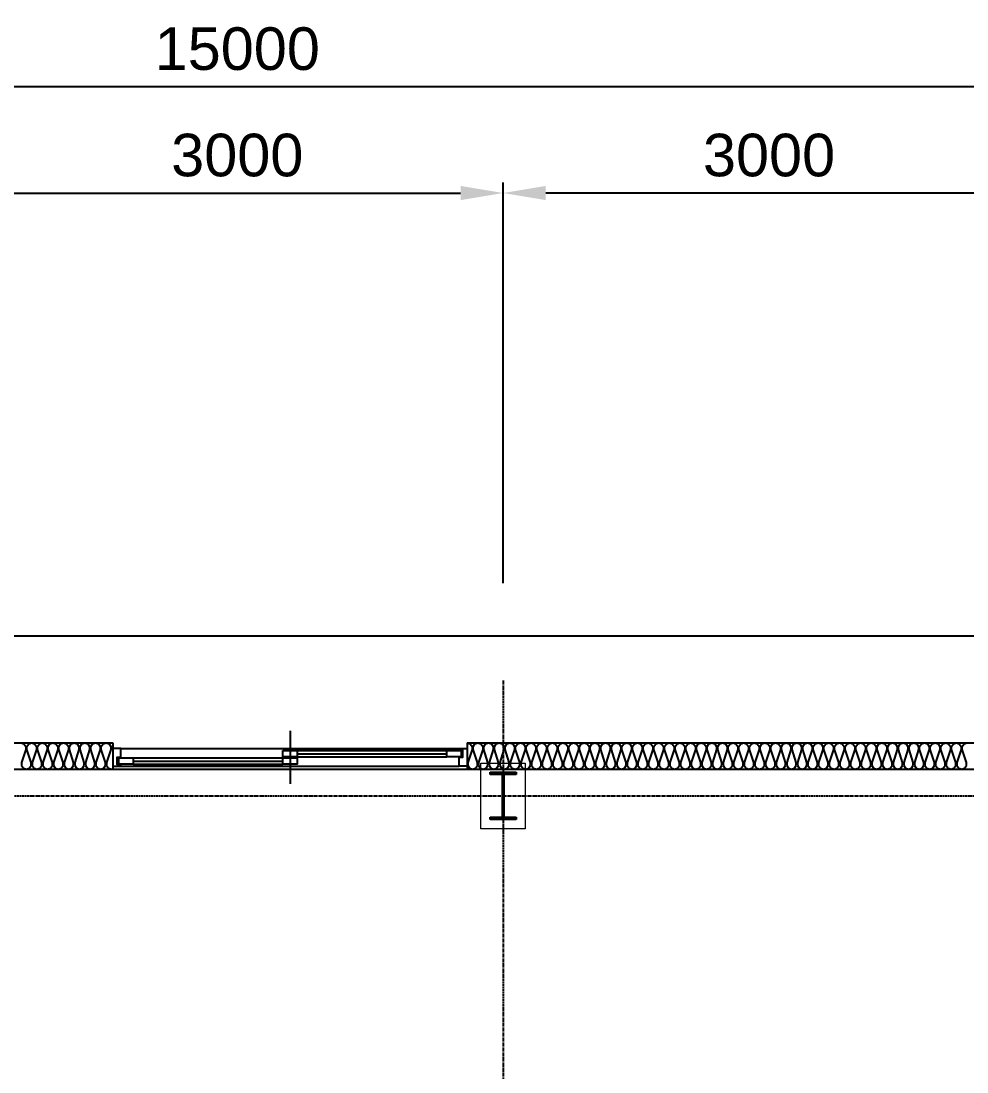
# Model space of a CAD drawing. Header units: millimetres. Extents: x 66027 to 360317, y -114806 to -64032.
# Drawn here: x 80530 to 85867, y -81974 to -76047 of the extents above; entities that cross this region are included whole.
import ezdxf

# ---------------------------------------------------------------- set-up
doc = ezdxf.new("R2010")
doc.units = ezdxf.units.MM
doc.header["$LTSCALE"] = 140
doc.linetypes.add('CENTER', pattern=[2, 1.25, -0.25, 0.25, -0.25])
doc.layers.get('Defpoints').update_dxf_attribs({"color": 175})
for name, color, linetype in [('1CEN', 20, 'CENTER'), ('AA-DWXM-WIND', 4, 'Continuous'), ('AA-WAXM-ASMB', 7, 'Continuous'), ('C_CEN', 1, 'CENTER'), ('C_CONC', 3, 'Continuous'), ('C_STEEL', 2, 'Continuous'), ('DIM-SCALE', 7, 'Continuous'), ('HAT', 8, 'Continuous'), ('Xref_Gypsum_ELEV2$0$AA-ELEV-PCN02', 2, 'Continuous')]:
    doc.layers.add(name, color=color, linetype=linetype)
doc.layers.add('Base Plate', color=2, linetype='Continuous', lineweight=0)
doc.styles.add('Arial', font='arial.ttf')
doc.dimstyles.new('일반도면_0050', dxfattribs={"dimtxt": 200, "dimasz": 200, "dimexe": 50, "dimexo": 250, "dimgap": 75, "dimtad": 1, "dimdec": 0, "dimzin": 0, "dimdsep": 46, "dimtxsty": 'Arial', "dimcen": -250, "dimclrd": 7, "dimclre": 7, "dimclrt": 2, "dimadec": 0, "dimazin": 0, "dimtfac": 1, "dimtdec": 0, "dimtix": 1, "dimtmove": 2, "dimatfit": 3, "dimfxl": 1, "dimtolj": 1, "dimtzin": 0, "dimarcsym": 0})

# ---------------------------------------------------------------- blocks, each defined once
blk = doc.blocks.new('cu')
at = {"layer": 'C_STEEL', "extrusion": (0, 0, -1)}
for p, q in [((8702, 267), (8850, 267)), ((8702, 254), (8702, 267)), ((8850, 254), (8702, 254)), ((8772.19, 254), (8779.81, 254)), ((8772.19, 13), (8772.19, 254)), ((8779.81, 254), (8779.81, 13)), ((8850, 267), (8850, 254)), ((8702, 13), (8850, 13)), ((8702, 0), (8702, 13)), ((8779.81, 13), (8772.19, 13)), ((8850, 13), (8850, 0)), ((8850, 0), (8702, 0))]:
    blk.add_line(p, q, dxfattribs=at)
blk = doc.blocks.new('c1')
at = {"layer": 'C_CEN', "color": 1, "ltscale": 0.1}
blk.add_line((-1249.7, 14700), (19450.3, 14700), dxfattribs=at)
at = {"layer": 'C_STEEL'}
blk.add_blockref('cu', (-1175.7, 14566.5), dxfattribs=at)
blk = doc.blocks.new('*D159')
at = {"layer": 'Defpoints', "color": 0}
for p in [(89250.3, -76417.2), (74250.3, -79517.1), (89250.3, -79517.1)]:
    blk.add_point(p, dxfattribs=at)
at = {"layer": 'DIM-SCALE', "color": 7, "lineweight": -2}
for p, q in [((74250.3, -79217.1), (74250.3, -76357.2)), ((89250.3, -79217.1), (89250.3, -76357.2)), ((74490.3, -76417.2), (89010.3, -76417.2))]:
    blk.add_line(p, q, dxfattribs=at)
at = {"layer": 'DIM-SCALE', "color": 7}
for points in [[(74490.3, -76377.2), (74490.3, -76457.2), (74250.3, -76417.2)], [(89010.3, -76377.2), (89010.3, -76457.2), (89250.3, -76417.2)]]:
    blk.add_solid(points, dxfattribs=at)
at = {"layer": 'DIM-SCALE', "color": 2, "insert": (81750.3, -76204.6), "char_height": 240, "attachment_point": 5, "style": 'Arial'}
blk.add_mtext('\\A1;15000', dxfattribs=at)
blk = doc.blocks.new('*D164')
at = {"layer": 'Defpoints', "color": 0}
for p in [(83250.3, -77017.1), (80250.3, -79517.1), (83250.3, -79517.1)]:
    blk.add_point(p, dxfattribs=at)
at = {"layer": 'DIM-SCALE', "color": 7, "lineweight": -2}
for p, q in [((80250.3, -79217.1), (80250.3, -76957.1)), ((83250.3, -79217.1), (83250.3, -76957.1)), ((80490.3, -77017.1), (83010.3, -77017.1))]:
    blk.add_line(p, q, dxfattribs=at)
at = {"layer": 'DIM-SCALE', "color": 7}
for points in [[(80490.3, -76977.1), (80490.3, -77057.1), (80250.3, -77017.1)], [(83010.3, -76977.1), (83010.3, -77057.1), (83250.3, -77017.1)]]:
    blk.add_solid(points, dxfattribs=at)
at = {"layer": 'DIM-SCALE', "color": 2, "insert": (81750.3, -76804.5), "char_height": 240, "attachment_point": 5, "style": 'Arial'}
blk.add_mtext('\\A1;3000', dxfattribs=at)
blk = doc.blocks.new('*D166')
at = {"layer": 'Defpoints', "color": 0}
for p in [(83250.3, -77017.1), (83250.3, -79517.1), (86250.3, -79517.1)]:
    blk.add_point(p, dxfattribs=at)
at = {"layer": 'DIM-SCALE', "color": 7, "lineweight": -2}
for p, q in [((83250.3, -79217.1), (83250.3, -76957.1)), ((86250.3, -79217.1), (86250.3, -76957.1)), ((86010.3, -77017.1), (83490.3, -77017.1))]:
    blk.add_line(p, q, dxfattribs=at)
at = {"layer": 'DIM-SCALE', "color": 7}
for points in [[(83490.3, -76977.1), (83490.3, -77057.1), (83250.3, -77017.1)], [(86010.3, -76977.1), (86010.3, -77057.1), (86250.3, -77017.1)]]:
    blk.add_solid(points, dxfattribs=at)
at = {"layer": 'DIM-SCALE', "color": 2, "insert": (84750.3, -76804.5), "char_height": 240, "attachment_point": 5, "style": 'Arial'}
blk.add_mtext('\\A1;3000', dxfattribs=at)
blk = doc.blocks.new('*U9')
at = {"layer": 'AA-DWXM-WIND', "color": 8}
for p, q in [((1000, 300), (1000, 0)), ((1955, 200), (45, 200)), ((960, 188), (115, 188)), ((960, 153), (115, 153)), ((1885, 147), (1040, 147)), ((1955, 100), (45, 100)), ((1885, 112), (1040, 112))]:
    blk.add_line(p, q, dxfattribs=at)
at = {"layer": 'AA-DWXM-WIND'}
for p, q in [((960, 170), (115, 170)), ((1885, 129), (1040, 129))]:
    blk.add_line(p, q, dxfattribs=at)
for points in [[(0, 100), (45, 100), (45, 150), (25, 150), (25, 191), (45, 191), (45, 200), (0, 200)], [(115, 188), (35, 188), (35, 153), (115, 153)], [(1040, 188), (960, 188), (960, 153), (1040, 153)], [(2000, 100), (1955, 100), (1955, 109), (1975, 109), (1975, 150), (1955, 150), (1955, 200), (2000, 200)], [(1040, 147), (960, 147), (960, 112), (1040, 112)], [(1965, 147), (1885, 147), (1885, 112), (1965, 112)]]:
    blk.add_lwpolyline(points, close=True, dxfattribs=at)
blk = doc.blocks.new('A$C9d302cdc')
at = {"color": 8}
blk.add_line((-5180.6, -175), (19361.9, -175), dxfattribs=at)
at = {"layer": 'AA-WAXM-ASMB'}
for p, q in [((2500, -25), (3797.5, -25)), ((3797.5, -25), (3797.5, -175)), ((5797.5, -25), (12197.5, -25)), ((5797.5, -25), (5797.5, -175)), ((2500, -175), (4128.8, -175)), ((5797.5, -175), (13797.5, -175))]:
    blk.add_line(p, q, dxfattribs=at)
at = {"layer": 'HAT'}
for p, q in [((3280, -25), (3296.5, -31)), ((3296.5, -31), (3307, -46)), ((3307, -46), (3307, -62.5)), ((3313, -46), (3323.5, -31)), ((3313, -62.5), (3313, -46)), ((3323.5, -31), (3340, -25)), ((3340, -25), (3356.5, -31)), ((3356.5, -31), (3367, -46)), ((3367, -46), (3367, -62.5)), ((3373, -46), (3383.5, -31)), ((3373, -62.5), (3373, -46)), ((3383.5, -31), (3400, -25)), ((3400, -25), (3416.5, -31)), ((3416.5, -31), (3427, -46)), ((3427, -46), (3427, -62.5)), ((3433, -46), (3443.5, -31)), ((3433, -62.5), (3433, -46)), ((3443.5, -31), (3460, -25)), ((3460, -25), (3476.5, -31)), ((3476.5, -31), (3487, -46)), ((3487, -46), (3487, -62.5)), ((3493, -46), (3503.5, -31)), ((3493, -62.5), (3493, -46)), ((3503.5, -31), (3520, -25)), ((3520, -25), (3536.5, -31)), ((3536.5, -31), (3547, -46)), ((3547, -46), (3547, -62.5)), ((3553, -46), (3563.5, -31)), ((3553, -62.5), (3553, -46)), ((3563.5, -31), (3580, -25)), ((3580, -25), (3596.5, -31)), ((3596.5, -31), (3607, -46)), ((3607, -46), (3607, -62.5)), ((3613, -46), (3623.5, -31)), ((3613, -62.5), (3613, -46)), ((3623.5, -31), (3640, -25)), ((3640, -25), (3656.5, -31)), ((3656.5, -31), (3667, -46)), ((3667, -46), (3667, -62.5)), ((3673, -46), (3683.5, -31)), ((3673, -62.5), (3673, -46)), ((3683.5, -31), (3700, -25)), ((3700, -25), (3716.5, -31)), ((3716.5, -31), (3727, -46)), ((3727, -46), (3727, -62.5)), ((3733, -46), (3743.5, -31)), ((3733, -62.5), (3733, -46)), ((3743.5, -31), (3760, -25)), ((3760, -25), (3776.5, -31)), ((3776.5, -31), (3787, -46)), ((3787, -46), (3787, -62.5)), ((5797.5, -25), (5814, -31)), ((5814, -31), (5824.5, -46)), ((5824.5, -46), (5824.5, -62.5)), ((5830.5, -46), (5841, -31)), ((5830.5, -62.5), (5830.5, -46)), ((5841, -31), (5857.5, -25)), ((5857.5, -25), (5874, -31)), ((5874, -31), (5884.5, -46)), ((5884.5, -46), (5884.5, -62.5)), ((5890.5, -46), (5901, -31)), ((5890.5, -62.5), (5890.5, -46)), ((5901, -31), (5917.5, -25)), ((5917.5, -25), (5934, -31)), ((5934, -31), (5944.5, -46)), ((5944.5, -46), (5944.5, -62.5)), ((5950.5, -46), (5961, -31)), ((5950.5, -62.5), (5950.5, -46)), ((5961, -31), (5977.5, -25)), ((5977.5, -25), (5994, -31)), ((5994, -31), (6004.5, -46)), ((6004.5, -46), (6004.5, -62.5)), ((6010.5, -46), (6021, -31)), ((6010.5, -62.5), (6010.5, -46)), ((6021, -31), (6037.5, -25)), ((6037.5, -25), (6054, -31)), ((6054, -31), (6064.5, -46)), ((6064.5, -46), (6064.5, -62.5)), ((6070.5, -46), (6081, -31)), ((6070.5, -62.5), (6070.5, -46)), ((6081, -31), (6097.5, -25)), ((6097.5, -25), (6114, -31)), ((6114, -31), (6124.5, -46)), ((6124.5, -46), (6124.5, -62.5)), ((6130.5, -46), (6141, -31)), ((6130.5, -62.5), (6130.5, -46)), ((6141, -31), (6157.5, -25)), ((6157.5, -25), (6174, -31)), ((6174, -31), (6184.5, -46)), ((6184.5, -46), (6184.5, -62.5)), ((6190.5, -46), (6201, -31)), ((6190.5, -62.5), (6190.5, -46)), ((6201, -31), (6217.5, -25)), ((6217.5, -25), (6234, -31)), ((6234, -31), (6244.5, -46)), ((6244.5, -46), (6244.5, -62.5)), ((6250.5, -46), (6261, -31)), ((6250.5, -62.5), (6250.5, -46)), ((6261, -31), (6277.5, -25)), ((6277.5, -25), (6294, -31)), ((6294, -31), (6304.5, -46)), ((6304.5, -46), (6304.5, -62.5)), ((6310.5, -46), (6321, -31)), ((6310.5, -62.5), (6310.5, -46)), ((6321, -31), (6337.5, -25)), ((6337.5, -25), (6354, -31)), ((6354, -31), (6364.5, -46)), ((6364.5, -46), (6364.5, -62.5)), ((6370.5, -46), (6381, -31)), ((6370.5, -62.5), (6370.5, -46)), ((6381, -31), (6397.5, -25)), ((6397.5, -25), (6414, -31)), ((6414, -31), (6424.5, -46)), ((6424.5, -46), (6424.5, -62.5)), ((6430.5, -46), (6441, -31)), ((6430.5, -62.5), (6430.5, -46)), ((6441, -31), (6457.5, -25)), ((6457.5, -25), (6474, -31)), ((6474, -31), (6484.5, -46)), ((6484.5, -46), (6484.5, -62.5)), ((6490.5, -46), (6501, -31)), ((6490.5, -62.5), (6490.5, -46)), ((6501, -31), (6517.5, -25)), ((6517.5, -25), (6534, -31)), ((6534, -31), (6544.5, -46)), ((6544.5, -46), (6544.5, -62.5)), ((6550.5, -46), (6561, -31)), ((6550.5, -62.5), (6550.5, -46)), ((6561, -31), (6577.5, -25)), ((6577.5, -25), (6594, -31)), ((6594, -31), (6604.5, -46)), ((6604.5, -46), (6604.5, -62.5)), ((6610.5, -46), (6621, -31)), ((6610.5, -62.5), (6610.5, -46)), ((6621, -31), (6637.5, -25)), ((6637.5, -25), (6654, -31)), ((6654, -31), (6664.5, -46)), ((6664.5, -46), (6664.5, -62.5)), ((6670.5, -46), (6681, -31)), ((6670.5, -62.5), (6670.5, -46)), ((6681, -31), (6697.5, -25)), ((6697.5, -25), (6714, -31)), ((6714, -31), (6724.5, -46)), ((6724.5, -46), (6724.5, -62.5)), ((6730.5, -46), (6741, -31)), ((6730.5, -62.5), (6730.5, -46)), ((6741, -31), (6757.5, -25)), ((6757.5, -25), (6774, -31)), ((6774, -31), (6784.5, -46)), ((6784.5, -46), (6784.5, -62.5)), ((6790.5, -46), (6801, -31)), ((6790.5, -62.5), (6790.5, -46)), ((6801, -31), (6817.5, -25)), ((6817.5, -25), (6834, -31)), ((6834, -31), (6844.5, -46)), ((6844.5, -46), (6844.5, -62.5)), ((6850.5, -46), (6861, -31)), ((6850.5, -62.5), (6850.5, -46)), ((6861, -31), (6877.5, -25)), ((6877.5, -25), (6894, -31)), ((6894, -31), (6904.5, -46)), ((6904.5, -46), (6904.5, -62.5)), ((6910.5, -46), (6921, -31)), ((6910.5, -62.5), (6910.5, -46)), ((6921, -31), (6937.5, -25)), ((6937.5, -25), (6954, -31)), ((6954, -31), (6964.5, -46)), ((6964.5, -46), (6964.5, -62.5)), ((6970.5, -46), (6981, -31)), ((6970.5, -62.5), (6970.5, -46)), ((6981, -31), (6997.5, -25)), ((6997.5, -25), (7014, -31)), ((7014, -31), (7024.5, -46)), ((7024.5, -46), (7024.5, -62.5)), ((7030.5, -46), (7041, -31)), ((7030.5, -62.5), (7030.5, -46)), ((7041, -31), (7057.5, -25)), ((7057.5, -25), (7074, -31)), ((7074, -31), (7084.5, -46)), ((7084.5, -46), (7084.5, -62.5)), ((7090.5, -46), (7101, -31)), ((7090.5, -62.5), (7090.5, -46)), ((7101, -31), (7117.5, -25)), ((7117.5, -25), (7134, -31)), ((7134, -31), (7144.5, -46)), ((7144.5, -46), (7144.5, -62.5)), ((7150.5, -46), (7161, -31)), ((7150.5, -62.5), (7150.5, -46)), ((7161, -31), (7177.5, -25)), ((7177.5, -25), (7194, -31)), ((7194, -31), (7204.5, -46)), ((7204.5, -46), (7204.5, -62.5)), ((7210.5, -46), (7221, -31)), ((7210.5, -62.5), (7210.5, -46)), ((7221, -31), (7237.5, -25)), ((7237.5, -25), (7254, -31)), ((7254, -31), (7264.5, -46)), ((7264.5, -46), (7264.5, -62.5)), ((7269.8, -46), (7280.3, -31)), ((7269.8, -62.5), (7269.8, -46)), ((7280.3, -31), (7296.8, -25)), ((7296.8, -25), (7313.3, -31)), ((7313.3, -31), (7323.8, -46)), ((7323.8, -46), (7323.8, -62.5)), ((7329.8, -46), (7340.3, -31)), ((7329.8, -62.5), (7329.8, -46)), ((7340.3, -31), (7356.8, -25)), ((7356.8, -25), (7373.3, -31)), ((7373.3, -31), (7383.8, -46)), ((7383.8, -46), (7383.8, -62.5)), ((7389.8, -46), (7400.3, -31)), ((7389.8, -62.5), (7389.8, -46)), ((7400.3, -31), (7416.8, -25)), ((7416.8, -25), (7433.3, -31)), ((7433.3, -31), (7443.8, -46)), ((7443.8, -46), (7443.8, -62.5)), ((7449.8, -46), (7460.3, -31)), ((7449.8, -62.5), (7449.8, -46)), ((7460.3, -31), (7476.8, -25)), ((7476.8, -25), (7493.3, -31)), ((7493.3, -31), (7503.8, -46)), ((7503.8, -46), (7503.8, -62.5)), ((7509.8, -46), (7520.3, -31)), ((7509.8, -62.5), (7509.8, -46)), ((7520.3, -31), (7536.8, -25)), ((7536.8, -25), (7553.3, -31)), ((7553.3, -31), (7563.8, -46)), ((7563.8, -46), (7563.8, -62.5)), ((7569.8, -46), (7580.3, -31)), ((7569.8, -62.5), (7569.8, -46)), ((7580.3, -31), (7596.8, -25)), ((7596.8, -25), (7613.3, -31)), ((7613.3, -31), (7623.8, -46)), ((7623.8, -46), (7623.8, -62.5)), ((7629.8, -46), (7640.3, -31)), ((7629.8, -62.5), (7629.8, -46)), ((7640.3, -31), (7656.8, -25)), ((7656.8, -25), (7673.3, -31)), ((7673.3, -31), (7683.8, -46)), ((7683.8, -46), (7683.8, -62.5)), ((7689.8, -46), (7700.3, -31)), ((7689.8, -62.5), (7689.8, -46)), ((7700.3, -31), (7716.8, -25)), ((7716.8, -25), (7733.3, -31)), ((7733.3, -31), (7743.8, -46)), ((7743.8, -46), (7743.8, -62.5)), ((7749.8, -46), (7760.3, -31)), ((7749.8, -62.5), (7749.8, -46)), ((7760.3, -31), (7776.8, -25)), ((7776.8, -25), (7793.3, -31)), ((7793.3, -31), (7803.8, -46)), ((7803.8, -46), (7803.8, -62.5)), ((7809.8, -46), (7820.3, -31)), ((7809.8, -62.5), (7809.8, -46)), ((7820.3, -31), (7836.8, -25)), ((7836.8, -25), (7853.3, -31)), ((7853.3, -31), (7863.8, -46)), ((7863.8, -46), (7863.8, -62.5)), ((7869.8, -46), (7880.3, -31)), ((7869.8, -62.5), (7869.8, -46)), ((7880.3, -31), (7896.8, -25)), ((7896.8, -25), (7913.3, -31)), ((7913.3, -31), (7923.8, -46)), ((7923.8, -46), (7923.8, -62.5)), ((7929.8, -46), (7940.3, -31)), ((7929.8, -62.5), (7929.8, -46)), ((7940.3, -31), (7956.8, -25)), ((7956.8, -25), (7973.3, -31)), ((7973.3, -31), (7983.8, -46)), ((7983.8, -46), (7983.8, -62.5)), ((7989.8, -46), (8000.3, -31)), ((7989.8, -62.5), (7989.8, -46)), ((8000.3, -31), (8016.8, -25)), ((8016.8, -25), (8033.3, -31)), ((8033.3, -31), (8043.8, -46)), ((8043.8, -46), (8043.8, -62.5)), ((8049.8, -46), (8060.3, -31)), ((8049.8, -62.5), (8049.8, -46)), ((8060.3, -31), (8076.8, -25)), ((8076.8, -25), (8093.3, -31)), ((8093.3, -31), (8103.8, -46)), ((8103.8, -46), (8103.8, -62.5)), ((8109.8, -46), (8120.3, -31)), ((8109.8, -62.5), (8109.8, -46)), ((8120.3, -31), (8136.8, -25)), ((8136.8, -25), (8153.3, -31)), ((8153.3, -31), (8163.8, -46)), ((8163.8, -46), (8163.8, -62.5)), ((8169.8, -46), (8180.3, -31)), ((8169.8, -62.5), (8169.8, -46)), ((8180.3, -31), (8196.8, -25)), ((8196.8, -25), (8213.3, -31)), ((8213.3, -31), (8223.8, -46)), ((8223.8, -46), (8223.8, -62.5)), ((8229.8, -46), (8240.3, -31)), ((8229.8, -62.5), (8229.8, -46)), ((8240.3, -31), (8256.8, -25)), ((8256.8, -25), (8273.3, -31)), ((8273.3, -31), (8283.8, -46)), ((8283.8, -46), (8283.8, -62.5)), ((8289.8, -46), (8300.3, -31)), ((8289.8, -62.5), (8289.8, -46)), ((8300.3, -31), (8316.8, -25)), ((8316.8, -25), (8333.3, -31)), ((8333.3, -31), (8343.8, -46)), ((8343.8, -46), (8343.8, -62.5)), ((8349.8, -46), (8360.3, -31)), ((8349.8, -62.5), (8349.8, -46)), ((8360.3, -31), (8376.8, -25)), ((8376.8, -25), (8393.3, -31)), ((8393.3, -31), (8403.8, -46)), ((8403.8, -46), (8403.8, -62.5)), ((8409.8, -46), (8420.3, -31)), ((8409.8, -62.5), (8409.8, -46)), ((8420.3, -31), (8436.8, -25)), ((8436.8, -25), (8453.3, -31)), ((8453.3, -31), (8463.8, -46)), ((8463.8, -46), (8463.8, -62.5)), ((8469.8, -46), (8480.3, -31)), ((8469.8, -62.5), (8469.8, -46)), ((8480.3, -31), (8496.8, -25)), ((8496.8, -25), (8513.3, -31)), ((8513.3, -31), (8523.8, -46)), ((8523.8, -46), (8523.8, -62.5)), ((8529.8, -46), (8540.3, -31)), ((8529.8, -62.5), (8529.8, -46)), ((8540.3, -31), (8556.8, -25)), ((8556.8, -25), (8573.3, -31)), ((8573.3, -31), (8583.8, -46)), ((8583.8, -46), (8583.8, -62.5)), ((8589.8, -46), (8600.3, -31)), ((8589.8, -62.5), (8589.8, -46)), ((8600.3, -31), (8616.8, -25)), ((3307, -62.5), (3283, -137.5)), ((3337, -137.5), (3313, -62.5)), ((3367, -62.5), (3343, -137.5)), ((3397, -137.5), (3373, -62.5)), ((3427, -62.5), (3403, -137.5)), ((3457, -137.5), (3433, -62.5)), ((3487, -62.5), (3463, -137.5)), ((3517, -137.5), (3493, -62.5)), ((3547, -62.5), (3523, -137.5)), ((3577, -137.5), (3553, -62.5)), ((3607, -62.5), (3583, -137.5)), ((3637, -137.5), (3613, -62.5)), ((3667, -62.5), (3643, -137.5)), ((3697, -137.5), (3673, -62.5)), ((3727, -62.5), (3703, -137.5)), ((3757, -137.5), (3733, -62.5)), ((3787, -62.5), (3763, -137.5)), ((5824.5, -62.5), (5800.5, -137.5)), ((5854.5, -137.5), (5830.5, -62.5)), ((5884.5, -62.5), (5860.5, -137.5)), ((5914.5, -137.5), (5890.5, -62.5)), ((5944.5, -62.5), (5920.5, -137.5)), ((5974.5, -137.5), (5950.5, -62.5)), ((6004.5, -62.5), (5980.5, -137.5)), ((6034.5, -137.5), (6010.5, -62.5)), ((6064.5, -62.5), (6040.5, -137.5)), ((6094.5, -137.5), (6070.5, -62.5)), ((6124.5, -62.5), (6100.5, -137.5)), ((6154.5, -137.5), (6130.5, -62.5)), ((6184.5, -62.5), (6160.5, -137.5)), ((6214.5, -137.5), (6190.5, -62.5)), ((6244.5, -62.5), (6220.5, -137.5)), ((6274.5, -137.5), (6250.5, -62.5)), ((6304.5, -62.5), (6280.5, -137.5)), ((6334.5, -137.5), (6310.5, -62.5)), ((6364.5, -62.5), (6340.5, -137.5)), ((6394.5, -137.5), (6370.5, -62.5)), ((6424.5, -62.5), (6400.5, -137.5)), ((6454.5, -137.5), (6430.5, -62.5)), ((6484.5, -62.5), (6460.5, -137.5)), ((6514.5, -137.5), (6490.5, -62.5)), ((6544.5, -62.5), (6520.5, -137.5)), ((6574.5, -137.5), (6550.5, -62.5)), ((6604.5, -62.5), (6580.5, -137.5)), ((6634.5, -137.5), (6610.5, -62.5)), ((6664.5, -62.5), (6640.5, -137.5)), ((6694.5, -137.5), (6670.5, -62.5)), ((6724.5, -62.5), (6700.5, -137.5)), ((6754.5, -137.5), (6730.5, -62.5)), ((6784.5, -62.5), (6760.5, -137.5)), ((6814.5, -137.5), (6790.5, -62.5)), ((6844.5, -62.5), (6820.5, -137.5)), ((6874.5, -137.5), (6850.5, -62.5)), ((6904.5, -62.5), (6880.5, -137.5)), ((6934.5, -137.5), (6910.5, -62.5)), ((6964.5, -62.5), (6940.5, -137.5)), ((6994.5, -137.5), (6970.5, -62.5)), ((7024.5, -62.5), (7000.5, -137.5)), ((7054.5, -137.5), (7030.5, -62.5)), ((7084.5, -62.5), (7060.5, -137.5)), ((7114.5, -137.5), (7090.5, -62.5)), ((7144.5, -62.5), (7120.5, -137.5)), ((7174.5, -137.5), (7150.5, -62.5)), ((7204.5, -62.5), (7180.5, -137.5)), ((7234.5, -137.5), (7210.5, -62.5)), ((7264.5, -62.5), (7240.5, -137.5)), ((7293.8, -137.5), (7269.8, -62.5)), ((7323.8, -62.5), (7299.8, -137.5)), ((7353.8, -137.5), (7329.8, -62.5)), ((7383.8, -62.5), (7359.8, -137.5)), ((7413.8, -137.5), (7389.8, -62.5)), ((7443.8, -62.5), (7419.8, -137.5)), ((7473.8, -137.5), (7449.8, -62.5)), ((7503.8, -62.5), (7479.8, -137.5)), ((7533.8, -137.5), (7509.8, -62.5)), ((7563.8, -62.5), (7539.8, -137.5)), ((7593.8, -137.5), (7569.8, -62.5)), ((7623.8, -62.5), (7599.8, -137.5)), ((7653.8, -137.5), (7629.8, -62.5)), ((7683.8, -62.5), (7659.8, -137.5)), ((7713.8, -137.5), (7689.8, -62.5)), ((7743.8, -62.5), (7719.8, -137.5)), ((7773.8, -137.5), (7749.8, -62.5)), ((7803.8, -62.5), (7779.8, -137.5)), ((7833.8, -137.5), (7809.8, -62.5)), ((7863.8, -62.5), (7839.8, -137.5)), ((7893.8, -137.5), (7869.8, -62.5)), ((7923.8, -62.5), (7899.8, -137.5)), ((7953.8, -137.5), (7929.8, -62.5)), ((7983.8, -62.5), (7959.8, -137.5)), ((8013.8, -137.5), (7989.8, -62.5)), ((8043.8, -62.5), (8019.8, -137.5)), ((8073.8, -137.5), (8049.8, -62.5)), ((8103.8, -62.5), (8079.8, -137.5)), ((8133.8, -137.5), (8109.8, -62.5)), ((8163.8, -62.5), (8139.8, -137.5)), ((8193.8, -137.5), (8169.8, -62.5)), ((8223.8, -62.5), (8199.8, -137.5)), ((8253.8, -137.5), (8229.8, -62.5)), ((8283.8, -62.5), (8259.8, -137.5)), ((8313.8, -137.5), (8289.8, -62.5)), ((8343.8, -62.5), (8319.8, -137.5)), ((8373.8, -137.5), (8349.8, -62.5)), ((8403.8, -62.5), (8379.8, -137.5)), ((8433.8, -137.5), (8409.8, -62.5)), ((8463.8, -62.5), (8439.8, -137.5)), ((8493.8, -137.5), (8469.8, -62.5)), ((8523.8, -62.5), (8499.8, -137.5)), ((8553.8, -137.5), (8529.8, -62.5)), ((8583.8, -62.5), (8559.8, -137.5)), ((8613.8, -137.5), (8589.8, -62.5)), ((3283, -137.5), (3283, -154)), ((3283, -154), (3293.5, -169)), ((3293.5, -169), (3310, -175)), ((3310, -175), (3326.5, -169)), ((3326.5, -169), (3337, -154)), ((3337, -154), (3337, -137.5)), ((3343, -137.5), (3343, -154)), ((3343, -154), (3353.5, -169)), ((3353.5, -169), (3370, -175)), ((3370, -175), (3386.5, -169)), ((3386.5, -169), (3397, -154)), ((3397, -154), (3397, -137.5)), ((3403, -137.5), (3403, -154)), ((3403, -154), (3413.5, -169)), ((3413.5, -169), (3430, -175)), ((3430, -175), (3446.5, -169)), ((3446.5, -169), (3457, -154)), ((3457, -154), (3457, -137.5)), ((3463, -137.5), (3463, -154)), ((3463, -154), (3473.5, -169)), ((3473.5, -169), (3490, -175)), ((3490, -175), (3506.5, -169)), ((3506.5, -169), (3517, -154)), ((3517, -154), (3517, -137.5)), ((3523, -137.5), (3523, -154)), ((3523, -154), (3533.5, -169)), ((3533.5, -169), (3550, -175)), ((3550, -175), (3566.5, -169)), ((3566.5, -169), (3577, -154)), ((3577, -154), (3577, -137.5)), ((3583, -137.5), (3583, -154)), ((3583, -154), (3593.5, -169)), ((3593.5, -169), (3610, -175)), ((3610, -175), (3626.5, -169)), ((3626.5, -169), (3637, -154)), ((3637, -154), (3637, -137.5)), ((3643, -137.5), (3643, -154)), ((3643, -154), (3653.5, -169)), ((3653.5, -169), (3670, -175)), ((3670, -175), (3686.5, -169)), ((3686.5, -169), (3697, -154)), ((3697, -154), (3697, -137.5)), ((3703, -137.5), (3703, -154)), ((3703, -154), (3713.5, -169)), ((3713.5, -169), (3730, -175)), ((3730, -175), (3746.5, -169)), ((3746.5, -169), (3757, -154)), ((3757, -154), (3757, -137.5)), ((3763, -137.5), (3763, -154)), ((3763, -154), (3773.5, -169)), ((3773.5, -169), (3790, -175)), ((5800.5, -137.5), (5800.5, -154)), ((5800.5, -154), (5811, -169)), ((5811, -169), (5827.5, -175)), ((5827.5, -175), (5844, -169)), ((5844, -169), (5854.5, -154)), ((5854.5, -154), (5854.5, -137.5)), ((5860.5, -137.5), (5860.5, -154)), ((5860.5, -154), (5871, -169)), ((5871, -169), (5887.5, -175)), ((5887.5, -175), (5904, -169)), ((5904, -169), (5914.5, -154)), ((5914.5, -154), (5914.5, -137.5)), ((5920.5, -137.5), (5920.5, -154)), ((5920.5, -154), (5931, -169)), ((5931, -169), (5947.5, -175)), ((5947.5, -175), (5964, -169)), ((5964, -169), (5974.5, -154)), ((5974.5, -154), (5974.5, -137.5)), ((5980.5, -137.5), (5980.5, -154)), ((5980.5, -154), (5991, -169)), ((5991, -169), (6007.5, -175)), ((6007.5, -175), (6024, -169)), ((6024, -169), (6034.5, -154)), ((6034.5, -154), (6034.5, -137.5)), ((6040.5, -137.5), (6040.5, -154)), ((6040.5, -154), (6051, -169)), ((6051, -169), (6067.5, -175)), ((6067.5, -175), (6084, -169)), ((6084, -169), (6094.5, -154)), ((6094.5, -154), (6094.5, -137.5)), ((6100.5, -137.5), (6100.5, -154)), ((6100.5, -154), (6111, -169)), ((6111, -169), (6127.5, -175)), ((6127.5, -175), (6144, -169)), ((6144, -169), (6154.5, -154)), ((6154.5, -154), (6154.5, -137.5)), ((6160.5, -137.5), (6160.5, -154)), ((6160.5, -154), (6171, -169)), ((6171, -169), (6187.5, -175)), ((6187.5, -175), (6204, -169)), ((6204, -169), (6214.5, -154)), ((6214.5, -154), (6214.5, -137.5)), ((6220.5, -137.5), (6220.5, -154)), ((6220.5, -154), (6231, -169)), ((6231, -169), (6247.5, -175)), ((6247.5, -175), (6264, -169)), ((6264, -169), (6274.5, -154)), ((6274.5, -154), (6274.5, -137.5)), ((6280.5, -137.5), (6280.5, -154)), ((6280.5, -154), (6291, -169)), ((6291, -169), (6307.5, -175)), ((6307.5, -175), (6324, -169)), ((6324, -169), (6334.5, -154)), ((6334.5, -154), (6334.5, -137.5)), ((6340.5, -137.5), (6340.5, -154)), ((6340.5, -154), (6351, -169)), ((6351, -169), (6367.5, -175)), ((6367.5, -175), (6384, -169)), ((6384, -169), (6394.5, -154)), ((6394.5, -154), (6394.5, -137.5)), ((6400.5, -137.5), (6400.5, -154)), ((6400.5, -154), (6411, -169)), ((6411, -169), (6427.5, -175)), ((6427.5, -175), (6444, -169)), ((6444, -169), (6454.5, -154)), ((6454.5, -154), (6454.5, -137.5)), ((6460.5, -137.5), (6460.5, -154)), ((6460.5, -154), (6471, -169)), ((6471, -169), (6487.5, -175)), ((6487.5, -175), (6504, -169)), ((6504, -169), (6514.5, -154)), ((6514.5, -154), (6514.5, -137.5)), ((6520.5, -137.5), (6520.5, -154)), ((6520.5, -154), (6531, -169)), ((6531, -169), (6547.5, -175)), ((6547.5, -175), (6564, -169)), ((6564, -169), (6574.5, -154)), ((6574.5, -154), (6574.5, -137.5)), ((6580.5, -137.5), (6580.5, -154)), ((6580.5, -154), (6591, -169)), ((6591, -169), (6607.5, -175)), ((6607.5, -175), (6624, -169)), ((6624, -169), (6634.5, -154)), ((6634.5, -154), (6634.5, -137.5)), ((6640.5, -137.5), (6640.5, -154)), ((6640.5, -154), (6651, -169)), ((6651, -169), (6667.5, -175)), ((6667.5, -175), (6684, -169)), ((6684, -169), (6694.5, -154)), ((6694.5, -154), (6694.5, -137.5)), ((6700.5, -137.5), (6700.5, -154)), ((6700.5, -154), (6711, -169)), ((6711, -169), (6727.5, -175)), ((6727.5, -175), (6744, -169)), ((6744, -169), (6754.5, -154)), ((6754.5, -154), (6754.5, -137.5)), ((6760.5, -137.5), (6760.5, -154)), ((6760.5, -154), (6771, -169)), ((6771, -169), (6787.5, -175)), ((6787.5, -175), (6804, -169)), ((6804, -169), (6814.5, -154)), ((6814.5, -154), (6814.5, -137.5)), ((6820.5, -137.5), (6820.5, -154)), ((6820.5, -154), (6831, -169)), ((6831, -169), (6847.5, -175)), ((6847.5, -175), (6864, -169)), ((6864, -169), (6874.5, -154)), ((6874.5, -154), (6874.5, -137.5)), ((6880.5, -137.5), (6880.5, -154)), ((6880.5, -154), (6891, -169)), ((6891, -169), (6907.5, -175)), ((6907.5, -175), (6924, -169)), ((6924, -169), (6934.5, -154)), ((6934.5, -154), (6934.5, -137.5)), ((6940.5, -137.5), (6940.5, -154)), ((6940.5, -154), (6951, -169)), ((6951, -169), (6967.5, -175)), ((6967.5, -175), (6984, -169)), ((6984, -169), (6994.5, -154)), ((6994.5, -154), (6994.5, -137.5)), ((7000.5, -137.5), (7000.5, -154)), ((7000.5, -154), (7011, -169)), ((7011, -169), (7027.5, -175)), ((7027.5, -175), (7044, -169)), ((7044, -169), (7054.5, -154)), ((7054.5, -154), (7054.5, -137.5)), ((7060.5, -137.5), (7060.5, -154)), ((7060.5, -154), (7071, -169)), ((7071, -169), (7087.5, -175)), ((7087.5, -175), (7104, -169)), ((7104, -169), (7114.5, -154)), ((7114.5, -154), (7114.5, -137.5)), ((7120.5, -137.5), (7120.5, -154)), ((7120.5, -154), (7131, -169)), ((7131, -169), (7147.5, -175)), ((7147.5, -175), (7164, -169)), ((7164, -169), (7174.5, -154)), ((7174.5, -154), (7174.5, -137.5)), ((7180.5, -137.5), (7180.5, -154)), ((7180.5, -154), (7191, -169)), ((7191, -169), (7207.5, -175)), ((7207.5, -175), (7224, -169)), ((7224, -169), (7234.5, -154)), ((7234.5, -154), (7234.5, -137.5)), ((7240.5, -137.5), (7240.5, -154)), ((7240.5, -154), (7251, -169)), ((7251, -169), (7267.5, -175)), ((7266.8, -175), (7283.3, -169)), ((7283.3, -169), (7293.8, -154)), ((7293.8, -154), (7293.8, -137.5)), ((7299.8, -137.5), (7299.8, -154)), ((7299.8, -154), (7310.3, -169)), ((7310.3, -169), (7326.8, -175)), ((7326.8, -175), (7343.3, -169)), ((7343.3, -169), (7353.8, -154)), ((7353.8, -154), (7353.8, -137.5)), ((7359.8, -137.5), (7359.8, -154)), ((7359.8, -154), (7370.3, -169)), ((7370.3, -169), (7386.8, -175)), ((7386.8, -175), (7403.3, -169)), ((7403.3, -169), (7413.8, -154)), ((7413.8, -154), (7413.8, -137.5)), ((7419.8, -137.5), (7419.8, -154)), ((7419.8, -154), (7430.3, -169)), ((7430.3, -169), (7446.8, -175)), ((7446.8, -175), (7463.3, -169)), ((7463.3, -169), (7473.8, -154)), ((7473.8, -154), (7473.8, -137.5)), ((7479.8, -137.5), (7479.8, -154)), ((7479.8, -154), (7490.3, -169)), ((7490.3, -169), (7506.8, -175)), ((7506.8, -175), (7523.3, -169)), ((7523.3, -169), (7533.8, -154)), ((7533.8, -154), (7533.8, -137.5)), ((7539.8, -137.5), (7539.8, -154)), ((7539.8, -154), (7550.3, -169)), ((7550.3, -169), (7566.8, -175)), ((7566.8, -175), (7583.3, -169)), ((7583.3, -169), (7593.8, -154)), ((7593.8, -154), (7593.8, -137.5)), ((7599.8, -137.5), (7599.8, -154)), ((7599.8, -154), (7610.3, -169)), ((7610.3, -169), (7626.8, -175)), ((7626.8, -175), (7643.3, -169)), ((7643.3, -169), (7653.8, -154)), ((7653.8, -154), (7653.8, -137.5)), ((7659.8, -137.5), (7659.8, -154)), ((7659.8, -154), (7670.3, -169)), ((7670.3, -169), (7686.8, -175)), ((7686.8, -175), (7703.3, -169)), ((7703.3, -169), (7713.8, -154)), ((7713.8, -154), (7713.8, -137.5)), ((7719.8, -137.5), (7719.8, -154)), ((7719.8, -154), (7730.3, -169)), ((7730.3, -169), (7746.8, -175)), ((7746.8, -175), (7763.3, -169)), ((7763.3, -169), (7773.8, -154)), ((7773.8, -154), (7773.8, -137.5)), ((7779.8, -137.5), (7779.8, -154)), ((7779.8, -154), (7790.3, -169)), ((7790.3, -169), (7806.8, -175)), ((7806.8, -175), (7823.3, -169)), ((7823.3, -169), (7833.8, -154)), ((7833.8, -154), (7833.8, -137.5)), ((7839.8, -137.5), (7839.8, -154)), ((7839.8, -154), (7850.3, -169)), ((7850.3, -169), (7866.8, -175)), ((7866.8, -175), (7883.3, -169)), ((7883.3, -169), (7893.8, -154)), ((7893.8, -154), (7893.8, -137.5)), ((7899.8, -137.5), (7899.8, -154)), ((7899.8, -154), (7910.3, -169)), ((7910.3, -169), (7926.8, -175)), ((7926.8, -175), (7943.3, -169)), ((7943.3, -169), (7953.8, -154)), ((7953.8, -154), (7953.8, -137.5)), ((7959.8, -137.5), (7959.8, -154)), ((7959.8, -154), (7970.3, -169)), ((7970.3, -169), (7986.8, -175)), ((7986.8, -175), (8003.3, -169)), ((8003.3, -169), (8013.8, -154)), ((8013.8, -154), (8013.8, -137.5)), ((8019.8, -137.5), (8019.8, -154)), ((8019.8, -154), (8030.3, -169)), ((8030.3, -169), (8046.8, -175)), ((8046.8, -175), (8063.3, -169)), ((8063.3, -169), (8073.8, -154)), ((8073.8, -154), (8073.8, -137.5)), ((8079.8, -137.5), (8079.8, -154)), ((8079.8, -154), (8090.3, -169)), ((8090.3, -169), (8106.8, -175)), ((8106.8, -175), (8123.3, -169)), ((8123.3, -169), (8133.8, -154)), ((8133.8, -154), (8133.8, -137.5)), ((8139.8, -137.5), (8139.8, -154)), ((8139.8, -154), (8150.3, -169)), ((8150.3, -169), (8166.8, -175)), ((8166.8, -175), (8183.3, -169)), ((8183.3, -169), (8193.8, -154)), ((8193.8, -154), (8193.8, -137.5)), ((8199.8, -137.5), (8199.8, -154)), ((8199.8, -154), (8210.3, -169)), ((8210.3, -169), (8226.8, -175)), ((8226.8, -175), (8243.3, -169)), ((8243.3, -169), (8253.8, -154)), ((8253.8, -154), (8253.8, -137.5)), ((8259.8, -137.5), (8259.8, -154)), ((8259.8, -154), (8270.3, -169)), ((8270.3, -169), (8286.8, -175)), ((8286.8, -175), (8303.3, -169)), ((8303.3, -169), (8313.8, -154)), ((8313.8, -154), (8313.8, -137.5)), ((8319.8, -137.5), (8319.8, -154)), ((8319.8, -154), (8330.3, -169)), ((8330.3, -169), (8346.8, -175)), ((8346.8, -175), (8363.3, -169)), ((8363.3, -169), (8373.8, -154)), ((8373.8, -154), (8373.8, -137.5)), ((8379.8, -137.5), (8379.8, -154)), ((8379.8, -154), (8390.3, -169)), ((8390.3, -169), (8406.8, -175)), ((8406.8, -175), (8423.3, -169)), ((8423.3, -169), (8433.8, -154)), ((8433.8, -154), (8433.8, -137.5)), ((8439.8, -137.5), (8439.8, -154)), ((8439.8, -154), (8450.3, -169)), ((8450.3, -169), (8466.8, -175)), ((8466.8, -175), (8483.3, -169)), ((8483.3, -169), (8493.8, -154)), ((8493.8, -154), (8493.8, -137.5)), ((8499.8, -137.5), (8499.8, -154)), ((8499.8, -154), (8510.3, -169)), ((8510.3, -169), (8526.8, -175)), ((8526.8, -175), (8543.3, -169)), ((8543.3, -169), (8553.8, -154)), ((8553.8, -154), (8553.8, -137.5)), ((8559.8, -137.5), (8559.8, -154)), ((8559.8, -154), (8570.3, -169)), ((8570.3, -169), (8586.8, -175)), ((8586.8, -175), (8603.3, -169)), ((8603.3, -169), (8613.8, -154)), ((8613.8, -154), (8613.8, -137.5))]:
    blk.add_line(p, q, dxfattribs=at)
at = {"layer": 'AA-DWXM-WIND', "xscale": -1}
blk.add_blockref('*U9', (5797.5, -257.5), dxfattribs=at)

msp = doc.modelspace()

# ---------------------------------------------------------------- linework, layer by layer
at = {"layer": 'Base Plate'}
msp.add_lwpolyline([(83125.3, -80232.1), (83375.3, -80232.1), (83375.3, -80602.1), (83125.3, -80602.1)], close=True, dxfattribs=at)
at = {"layer": 'C_CEN', "color": 1, "ltscale": 0.1}
for p, q in [((83250.3, -79767.1), (83250.3, -95767.1)), ((73750.3, -80267.1), (95750.3, -80267.1))]:
    msp.add_line(p, q, dxfattribs=at)
at = {"layer": 'C_CONC', "color": 8}
msp.add_lwpolyline([(73600.3, -96017.1), (96000.3, -96017.1), (96000.3, -79517.1), (73600.3, -79517.1)], close=True, dxfattribs=at)

# ---------------------------------------------------------------- block references
at = {"layer": '1CEN'}
msp.add_blockref('c1', (75650, -95117.1), dxfattribs=at)
at = {"layer": 'Xref_Gypsum_ELEV2$0$AA-ELEV-PCN02'}
msp.add_blockref('A$C9d302cdc', (77250.3, -80092.1), dxfattribs=at)

# ---------------------------------------------------------------- dimensions: what is measured, and where the dimension line sits
at = {"layer": 'DIM-SCALE'}
for base, p1, p2, picture, middle in [((89250.3, -76417.2), (74250.3, -79517.1), (89250.3, -79517.1), '*D159', (81750.3, -76204.6)), ((83250.3, -77017.1), (86250.3, -79517.1), (83250.3, -79517.1), '*D166', (84750.3, -76804.5))]:
    dim = msp.add_linear_dim(base=base, p1=p1, p2=p2, dimstyle='일반도면_0050', override={"dimscale": 1.2}, dxfattribs=at)
    dim.commit()
    dim.dimension.update_dxf_attribs({"geometry": picture, "text_midpoint": middle})
dim = msp.add_linear_dim(base=(83250.3, -77017.1), p1=(80250.3, -79517.1), p2=(83250.3, -79517.1), angle=180, dimstyle='일반도면_0050', override={"dimscale": 1.2}, dxfattribs=at)
dim.commit()
dim.dimension.update_dxf_attribs({"geometry": '*D164', "text_midpoint": (81750.3, -76804.5)})

doc.saveas('drawing.dxf')
